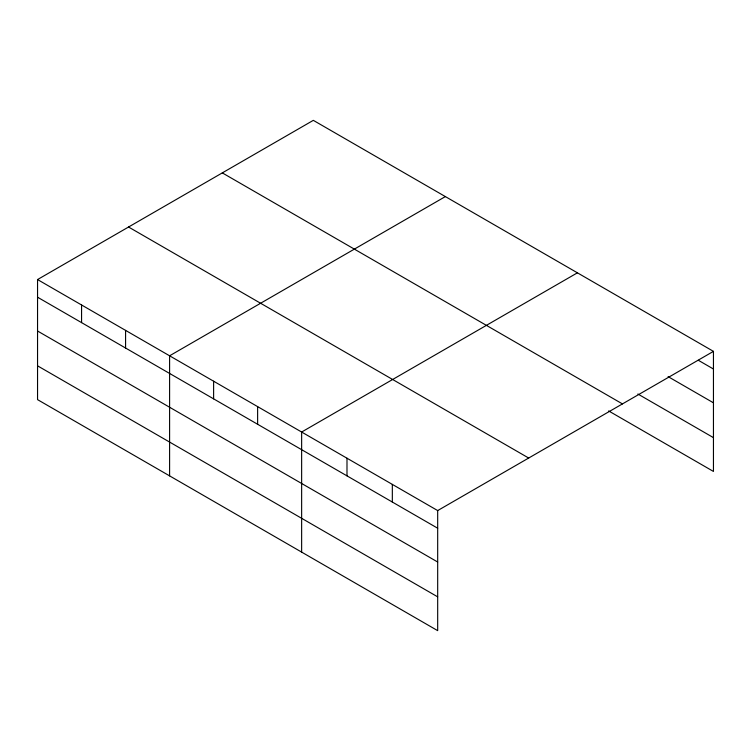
<?xml version="1.0" encoding="UTF-8"?>
<svg xmlns="http://www.w3.org/2000/svg" width="751" height="751" viewBox="0 0 751 751"><rect width="100%" height="100%" fill="white"/><g stroke="black" fill="none" stroke-linecap="round" stroke-linejoin="round"><path stroke-width="1.13" d="M437.683 562.02L437.683 510.577L37.55 279.56L37.55 399.635L437.683 630.652L437.683 562.02L37.55 331.013M608.648 410.928L713.45 471.44L713.45 351.365L313.317 120.348L37.55 279.56M445.362 196.584L169.595 355.796L169.595 475.871M577.406 272.82L301.639 432.032L301.639 552.107M437.683 510.577L713.45 351.365M698.336 360.283L713.45 369.013M668.099 376.626L713.45 402.808M637.871 394.003L713.45 437.636M222.315 172.89L622.448 403.907M128.552 227.018L528.685 458.035M37.55 297.208L437.683 528.225M37.55 365.831L437.683 596.848M392.332 484.395L392.332 502.043M346.99 458.213L346.99 475.862M257.621 406.62L257.621 424.268M213.613 381.208L213.613 398.856M125.577 330.384L125.577 348.032M81.568 304.972L81.568 322.62"/></g></svg>
